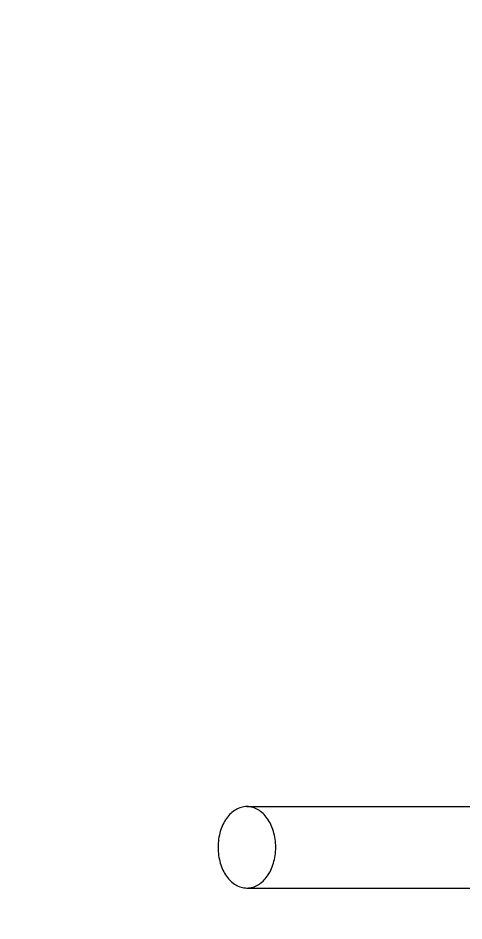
# Model space of a CAD drawing. Header units: millimetres. Extents: x -46397 to 283259, y -8690 to 23983.
# Drawn here: x 273218.9 to 273401.4, y 6058.8 to 6428.9 of the extents above; entities that cross this region are included whole.
import ezdxf

# ---------------------------------------------------------------- set-up
doc = ezdxf.new("R2010")
doc.units = ezdxf.units.MM
doc.linetypes.add('PHANTOM', pattern=[63.5, 31.75, -6.35, 6.35, -6.35, 6.35, -6.35])

# ---------------------------------------------------------------- blocks, each defined once
blk = doc.blocks.new('BO-3')
at = {"color": 251, "linetype": 'PHANTOM', "ltscale": 5, "extrusion": (0, 1, 0)}
for p, q in [((427.8, 3834.31), (556.49, 3834.31)), ((427.8, 3800.91), (556.49, 3800.91))]:
    blk.add_line(p, q, dxfattribs=at)
at = {"color": 251, "linetype": 'PHANTOM', "ltscale": 5, "extrusion": (0, 0, -1)}
blk.add_ellipse((427.8, 3817.61), major_axis=(0, -16.7), ratio=0.707107, start_param=-4.712389, end_param=1.570796, dxfattribs=at)

msp = doc.modelspace()

# ---------------------------------------------------------------- hatches: boundary and pattern name
h = msp.add_hatch()
h.set_pattern_fill('AR-HBONE', color=1, scale=0.3)
h.set_pattern_definition([(45, (5396.137, -4000), (0, 43.1052294), [91.44, -30.48]), (135, (5417.69, -3978.447), (4e-15, 43.1052294), [91.44, -30.48])])
edge = h.paths.add_edge_path()
edge.add_line((273540.75, 5199.26), (273540.75, 6798.91))
edge.add_arc((273280.89, 6800.56), 259.87, 359.636, 423.117)
edge.add_arc((272884.75, 6019.1), 1136, 63.11833, 116.88162)
edge.add_arc((272488.61, 6800.56), 259.87, 116.8829, 180.3639)
edge.add_line((272228.75, 6798.91), (272228.75, 5199.26))
edge.add_arc((272488.61, 5197.61), 259.87, 179.636, 243.1169)
edge.add_arc((272884.75, 5979.07), 1136, 243.11832, 296.88161)
edge.add_arc((273280.89, 5197.61), 259.87, 296.8829, 360.3639)
edge = h.paths.add_edge_path(flags=16)
edge.add_line((272278.75, 5199.09), (272278.75, 6799.08))
edge.add_arc((272488.61, 6800.56), 209.87, 116.8831, 180.4051, ccw=False)
edge.add_arc((272884.75, 6019.1), 1086, 63.11836, 116.88165, ccw=False)
edge.add_arc((273280.89, 6800.56), 209.87, -0.4051, 63.117, ccw=False)
edge.add_line((273490.75, 6799.08), (273490.75, 5199.09))
edge.add_arc((273280.89, 5197.61), 209.87, -63.117, 0.4051, ccw=False)
edge.add_arc((272884.75, 5979.07), 1086, 243.11835, 296.88164, ccw=False)
edge.add_arc((272488.61, 5197.61), 209.87, 179.5949, 243.1169, ccw=False)

# ---------------------------------------------------------------- block references
msp.add_blockref('BO-3', (272884.75, 2271.41, -1.5))

doc.saveas('drawing.dxf')
